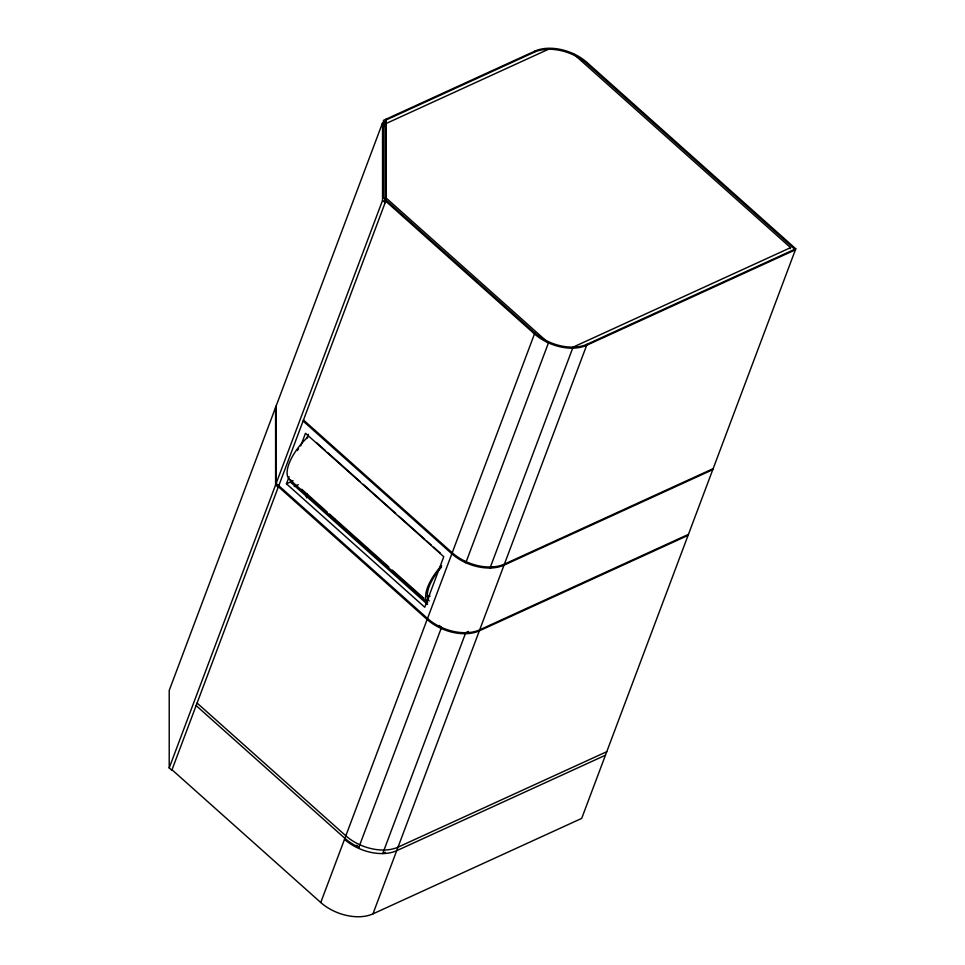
<?xml version="1.0" encoding="UTF-8"?>
<svg xmlns="http://www.w3.org/2000/svg" width="965" height="965" viewBox="0 0 965 965"><rect width="100%" height="100%" fill="white"/><g stroke="black" fill="none" stroke-linecap="round" stroke-linejoin="round"><path stroke-width="1.45" d="M382.55 122.869L382.55 200.358L385.168 202.698L385.156 121.674L382.55 122.869L169.213 690.457L169.213 767.947L171.818 770.275L386.109 200.165L386.109 119.153L384.673 122.977M384.673 126.499L385.735 123.689L548.446 49.263M169.213 767.947L382.55 200.358M384.673 200.479L385.735 197.656L548.458 342.877L465.818 562.74L463.574 560.737M300.718 445.902L305.471 433.273L443.767 556.708L424.769 607.25L286.472 483.815L289.102 476.794M306.737 438.496L308.33 434.286M306.231 496.842L307.28 494.068M306.653 497.807L307.69 495.021M534.453 52.146A38.383 23.944 20.6 0 1 586.648 63.497L795.413 249.802L586.672 345.277A38.383 23.944 20.6 0 1 534.477 333.926L385.735 201.178L385.723 120.167L534.453 52.146L534.839 51.133A38.383 23.944 20.6 0 1 587.022 62.484L795.787 248.801L581.69 818.404L372.948 913.867A38.383 23.944 20.6 0 1 320.754 902.516L172.011 769.768M586.648 63.497L587.022 62.484M320.754 902.516L534.863 332.913L383.503 197.837L383.503 120.348L534.839 51.133M196.136 705.584L344.879 838.332A38.383 23.944 20.6 0 0 358.871 847.282L441.512 627.431L439.268 625.429M372.948 913.867L587.046 344.264L795.787 248.801M790.19 248.668L790.576 247.655L573.041 53.521M790.576 247.655L573.065 347.147L490.039 568.011L492.777 566.757M286.472 483.815L293.071 480.787M294.253 486.529L298.281 484.683M713.147 468.652L504.406 564.127A38.383 23.944 20.6 0 1 452.223 552.764L303.48 420.016M712.773 469.666L504.032 565.14A38.383 23.944 20.6 0 1 451.837 553.777L303.094 421.03M468.459 631.448L465.733 632.702L382.707 853.567L385.445 852.312M688.455 534.357L479.714 629.831A38.383 23.944 20.6 0 1 427.519 618.469L276.171 483.393L276.159 405.903M688.081 535.37L479.328 630.833A38.383 23.944 20.6 0 1 427.145 619.482L278.403 486.734M606.768 751.687L398.026 847.161A38.383 23.944 20.6 0 1 345.832 835.799L197.089 703.051M605.441 755.221L396.687 850.696A38.383 23.944 20.6 0 1 344.505 839.333M316.327 442.501L325.253 450.474M327.497 452.464L359.885 481.378M363.238 484.358L395.626 513.271M398.979 516.263L424.672 539.194M426.904 541.184L431.367 545.165M433.599 547.167L440.305 553.15M301.707 489.243L327.171 511.969M329.379 513.947L334.915 518.881M335.241 519.17L388.847 567.022M392.2 570.013L423.478 597.914A36.525 15.042 -48.3 0 0 424.069 598.059M289.114 479.026L427.676 602.691A36.103 14.873 -48.3 0 1 441.644 565.526M290.381 482.018L427.567 604.452M278.209 487.241L275.604 484.913L275.592 407.423M356.628 845.28L358.871 847.282M291.732 480.691A36.103 14.873 -48.3 0 1 308.293 436.614M429.22 601.014A33.823 13.932 -48.3 0 1 441.524 567.058M297.304 450.546A33.823 13.932 -48.3 0 1 298.607 448.749M428.798 597.95A36.525 15.042 -48.3 0 1 428.074 598.071M430.149 596.093A34.209 14.089 -48.3 0 1 427.302 596.418M587.046 344.264A38.383 23.944 20.6 0 1 534.863 332.913"/></g></svg>
